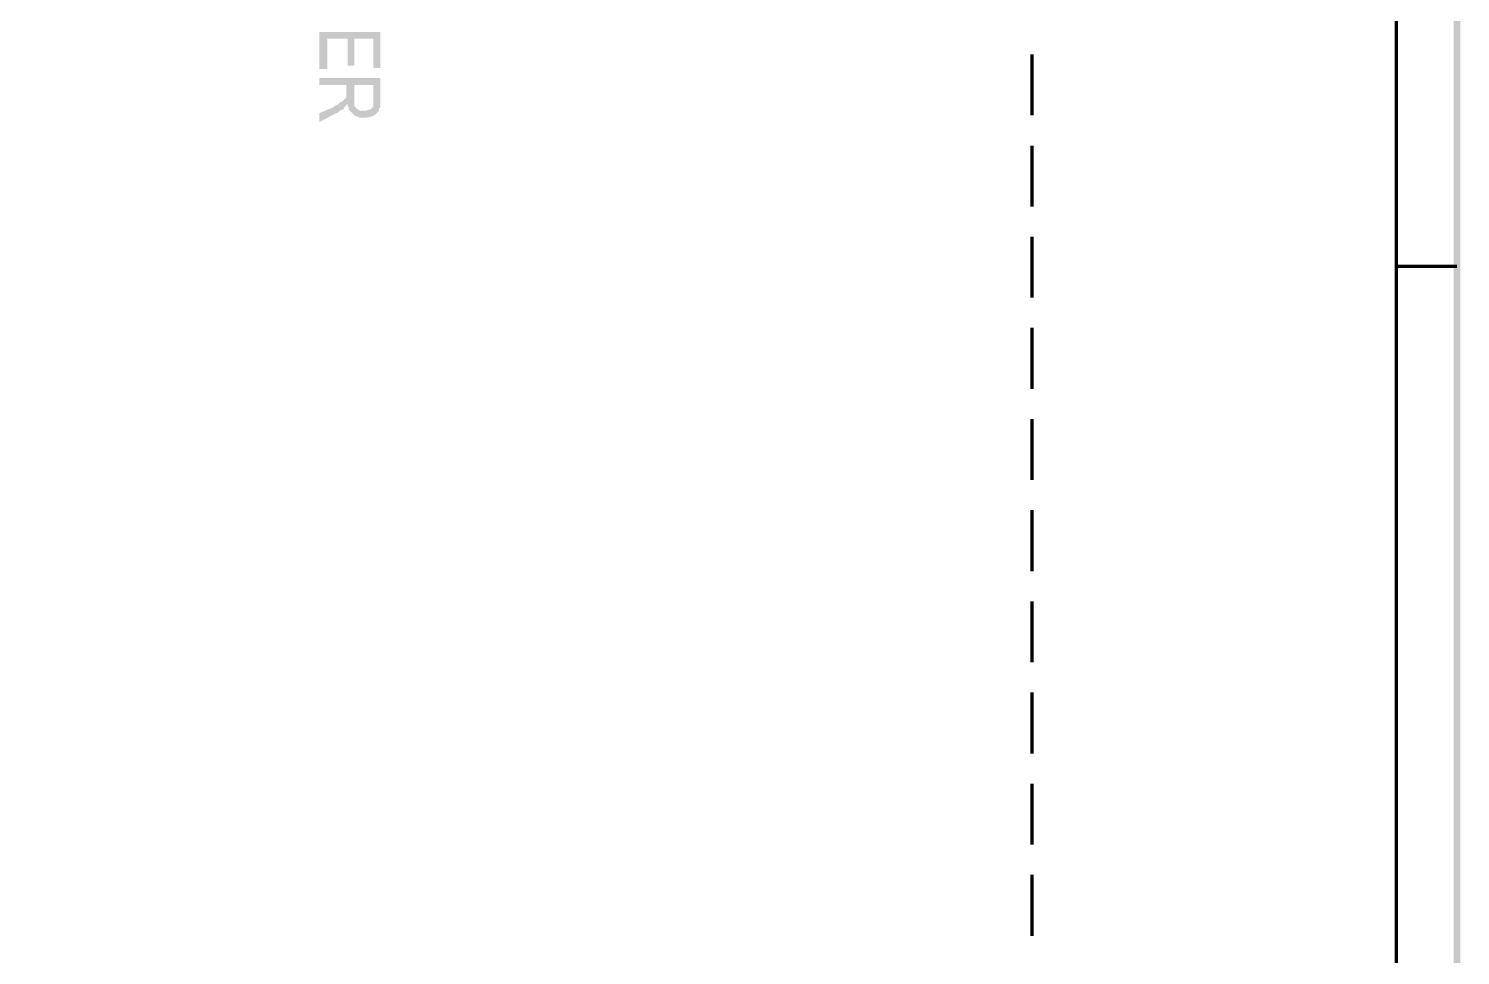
# Model space of a CAD drawing. Header units: inches. Extents: x -186 to 186, y -282 to 282.
# Drawn here: x 138.98 to 186.11, y -119.28 to -88.78 of the extents above; entities that cross this region are included whole.
import ezdxf

# ---------------------------------------------------------------- set-up
doc = ezdxf.new("R2010")
doc.units = ezdxf.units.IN
doc.header["$MEASUREMENT"] = 0
doc.layers.add('H', color=7, linetype='CONTINUOUS', lineweight=100)
doc.layers.add('P', color=250, linetype='CONTINUOUS', lineweight=100)

msp = doc.modelspace()

# ---------------------------------------------------------------- hatches: boundary and pattern name
at = {"layer": 'H', "linetype": 'Continuous'}
for points in [[(186.111, -282.111), (185.889, 281.889), (186.111, 282.111)], [(185.889, -281.889), (186.111, -282.111), (185.889, 281.889)], [(150.556, -90.074), (150.556, -88.889), (148.556, -88.889), (148.556, -90.111), (148.815, -90.111), (148.815, -89.111), (149.481, -89.111), (149.481, -90), (149.704, -90), (149.704, -89.111), (150.333, -89.111), (150.333, -90.074)], [(150.556, -91.148), (150.556, -90.407), (148.556, -90.407), (148.556, -90.63), (149.444, -90.63), (149.444, -90.852), (149.481, -91.259), (149.481, -91.333), (149.519, -91.37), (149.519, -91.444), (149.556, -91.481), (149.593, -91.519), (149.667, -91.593), (149.704, -90.63), (150.333, -90.63), (150.333, -91.148), (150.37, -91.63), (150.407, -91.593), (150.444, -91.556), (150.481, -91.519), (150.519, -91.481), (150.519, -91.444), (150.519, -91.407), (150.556, -91.37), (150.556, -91.333), (150.556, -91.185)], [(149.481, -91.259), (149.444, -90.852), (149.444, -90.963), (149.444, -91), (149.444, -91.037), (149.407, -91.074), (149.333, -91.148), (149.296, -91.185), (149.259, -91.185), (149.222, -91.222), (149.185, -91.259), (149.111, -91.296), (149.037, -91.333), (149, -91.37), (148.556, -91.556), (148.556, -91.852), (149.111, -91.556), (149.148, -91.556), (149.185, -91.519), (149.222, -91.481), (149.296, -91.444), (149.333, -91.444), (149.37, -91.37), (149.444, -91.296)], [(150.37, -91.63), (150.333, -91.148), (150.333, -91.222), (150.333, -91.333), (150.296, -91.37), (150.259, -91.407), (150.222, -91.444), (150.185, -91.444), (150.074, -91.481), (149.926, -91.481), (149.889, -91.481), (149.852, -91.444), (149.815, -91.444), (149.778, -91.407), (149.741, -91.37), (149.704, -91.333), (149.704, -91.296), (149.704, -91.259), (149.704, -91.222), (149.704, -90.63), (149.667, -91.593), (149.704, -91.63), (149.741, -91.667), (149.815, -91.667), (149.852, -91.704), (149.889, -91.704), (150.111, -91.704), (150.296, -91.667), (150.333, -91.63)]]:
    msp.add_hatch(color=0, dxfattribs=at).paths.add_polyline_path(points)

# ---------------------------------------------------------------- linework, layer by layer
at = {"layer": 'P', "color": 0, "linetype": 'Continuous'}
for points in [[(-186, 280), (184, 280), (184, -258)], [(172, -89.63), (172, -91.63)], [(172, -92.63), (172, -94.63)], [(172, -95.63), (172, -97.63)], [(184, -96.593), (186, -96.593)], [(172, -98.63), (172, -100.63)], [(172, -101.63), (172, -103.63)], [(172, -104.63), (172, -106.63)], [(172, -107.63), (172, -109.63)], [(172, -110.63), (172, -112.63)], [(172, -113.63), (172, -115.63)], [(172, -116.63), (172, -118.63)]]:
    msp.add_lwpolyline(points, dxfattribs=at)

doc.saveas('drawing.dxf')
